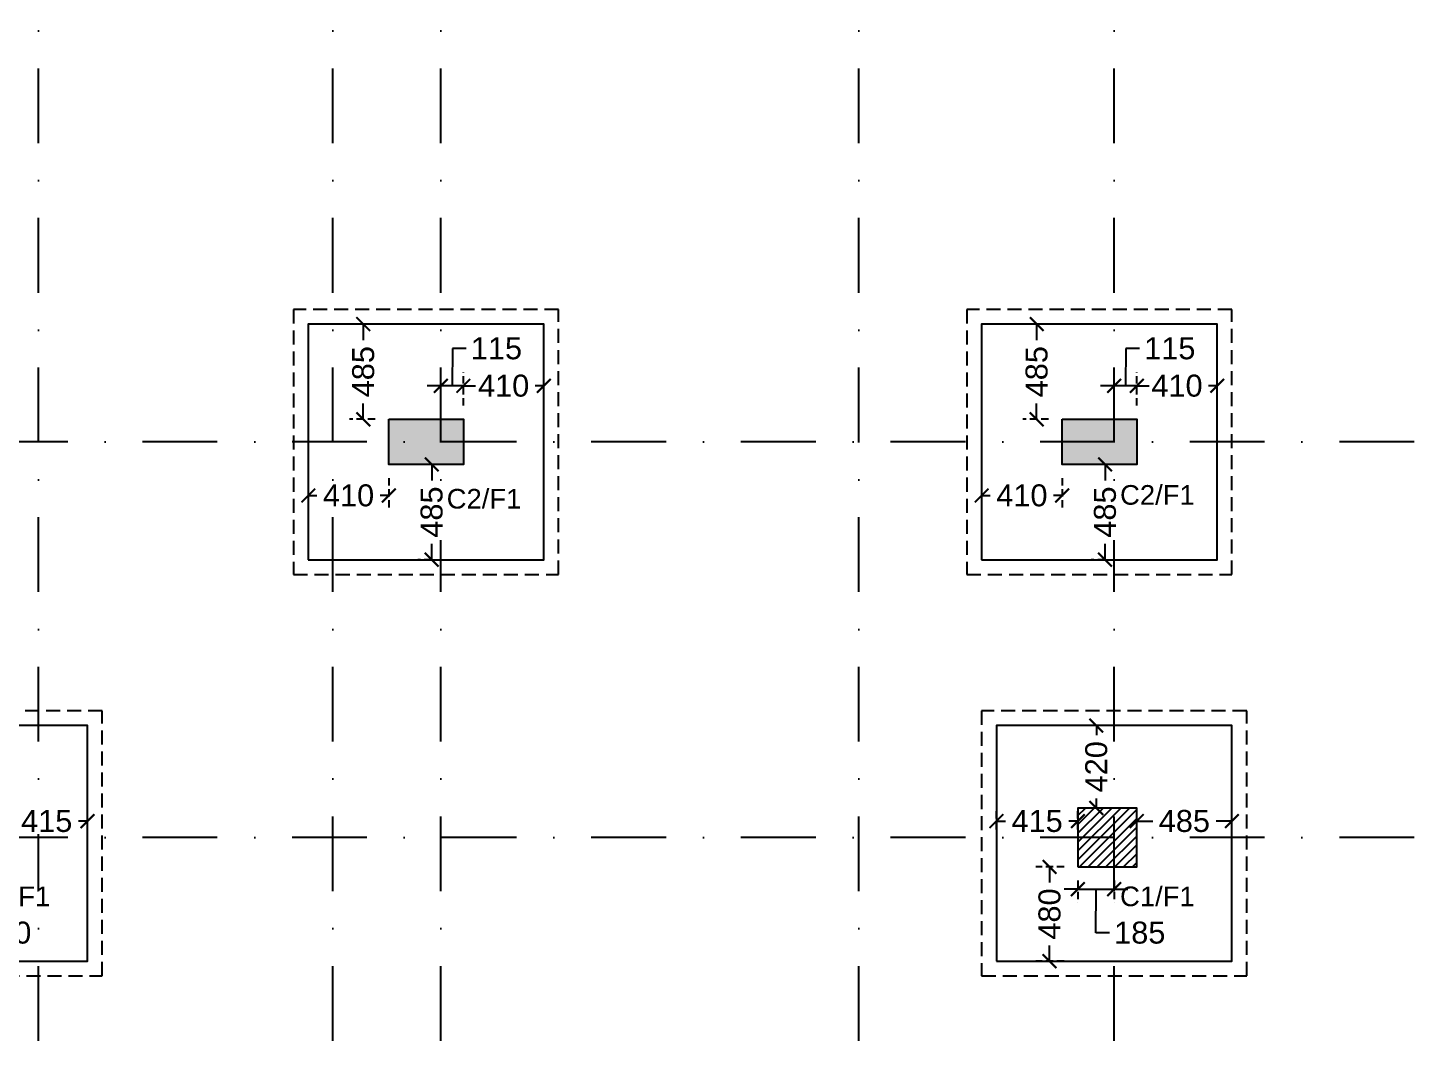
# Model space of a CAD drawing. Header units: millimetres. Extents: x -176651 to 954389, y -469666 to 486614.
# Drawn here: x 824833 to 831881, y 165472 to 170620 of the extents above; entities that cross this region are included whole.
import ezdxf
from ezdxf.xclip import XClip

# ---------------------------------------------------------------- set-up
doc = ezdxf.new("R2010")
doc.units = ezdxf.units.MM
doc.header["$LTSCALE"] = 150
doc.header["$XCLIPFRAME"] = 2
for name, pattern in [('1625E_Grid$0$DASHDOTX2', [50.8, 25.4, -12.7, 0, -12.7]), ('3BHK-W(SB)$0$HIDDEN', [0.375, 0.25, -0.125]), ('HIDDEN2', [4.7625, 3.175, -1.5875])]:
    doc.linetypes.add(name, pattern=pattern)
for name, color, linetype in [('1625E_Columns$0$ad-Column', 3, 'Continuous'), ('1625E_Columns$0$ad-Column Hatch', 125, 'Continuous'), ('1625E_Columns$0$ad-RCC', 3, 'Continuous'), ('1625E_Columns$0$ad-RCC Hatch', 125, 'Continuous'), ('1625E_Grid$0$ad-Grid', 8, '1625E_Grid$0$DASHDOTX2'), ('ad-Footing line', 2, 'Continuous'), ('ad-Foundation text', 4, 'Continuous'), ('ad-Internal Dimensions', 6, 'Continuous'), ('ad-PCC line', 8, 'HIDDEN2'), ("Plot's Boundary$0$ad-Road", 8, 'Continuous'), ("Plot's Boundary$0$ad-Road Hatch", 8, 'Continuous')]:
    doc.layers.add(name, color=color, linetype=linetype)
doc.styles.get("Standard").update_dxf_attribs({"font": 'arial.ttf'})
doc.dimstyles.new('A-75-DIM-INT (Framing)', dxfattribs={"dimscale": 100, "dimtxt": 1.6, "dimasz": 1, "dimexe": 1, "dimexo": 1, "dimgap": 0.5, "dimtad": 0, "dimdec": 0, "dimdsep": 46, "dimtxsty": 'Standard', "dimblk": 'ARCHTICK', "dimcen": 0.025, "dimclrd": 5, "dimclre": 5, "dimclrt": 256, "dimazin": 2, "dimtfac": 1, "dimtdec": 0, "dimtmove": 1, "dimatfit": 0, "dimldrblk": 'ARCHTICK', "dimfxl": 1, "dimfxlon": 1, "dimtfill": 1, "dimtolj": 1, "dimtzin": 0, "dimarcsym": 0})

# ---------------------------------------------------------------- blocks, each defined once
blk = doc.blocks.new('1625E_Grid')
at = {"layer": '1625E_Grid$0$ad-Grid', "ltscale": 0.1}
for points in [[(3298.6, -4913.6), (3298.6, -4663.6), (2945, -4460), (2945, 16170), (3298.6, 16373.6), (3298.6, 16623.6)], [(5348.6, -4913.6), (5348.6, -4663.6), (4995, -4460), (4995, 16170), (5348.6, 16373.6), (5348.6, 16623.6)], [(4445, -4460), (4445, 16170)], [(7125, -4460), (7125, 16170)], [(8425, -4460), (8425, 16170)], [(16050, 115), (-1950, 115)], [(16050, -1900), (-1950, -1900)]]:
    blk.add_lwpolyline(points, dxfattribs=at)
blk = doc.blocks.new('1625E_Columns$0$A$C42b14ea2')
at = {"layer": '1625E_Columns$0$ad-RCC Hatch', "transparency": 33554687}
h = blk.add_hatch(dxfattribs=at)
h.set_pattern_fill('ANSI31', color=256, scale=10)
h.set_pattern_definition([(45, (13250, 8645), (-22.45064, 22.45064), [])])
h.paths.add_polyline_path([(0, 0), (300, 0), (300, 300), (0, 300)])
at = {"layer": '1625E_Columns$0$ad-RCC'}
blk.add_lwpolyline([(0, 0), (300, 0), (300, 300), (0, 300)], close=True, dxfattribs=at)
blk = doc.blocks.new('1625E_Columns$0$zw$6AA0')
at = {"layer": '1625E_Columns$0$ad-Column Hatch', "transparency": 33554687}
h = blk.add_hatch(color=256, dxfattribs=at)
h.dxf.hatch_style = 1
h.paths.add_polyline_path([(0, -230), (380, -230), (380, 0), (0, 0)])
at = {"layer": '1625E_Columns$0$ad-Column'}
blk.add_lwpolyline([(0, -230), (380, -230), (380, 0), (0, 0)], close=True, dxfattribs=at)
blk = doc.blocks.new('1625E_Columns')
at = {"layer": '1625E_Columns$0$ad-Column', "xscale": -1, "rotation": 180}
for p in [(4730, 0), (8160, 0)]:
    blk.add_blockref('1625E_Columns$0$zw$6AA0', p, dxfattribs=at)
at = {"layer": '1625E_Columns$0$ad-RCC'}
blk.add_blockref('1625E_Columns$0$A$C42b14ea2', (8240, -2050), dxfattribs=at)
blk = doc.blocks.new('zw$D00E')
at = {"layer": 'ad-Footing line'}
for points in [[(-7800, -14105), (-6600, -14105), (-6600, -12905), (-7800, -12905)], [(-4370, -14105), (-3170, -14105), (-3170, -12905), (-4370, -12905)], [(-10125, -16150), (-8925, -16150), (-8925, -14950), (-10125, -14950)], [(-4295, -16150), (-3095, -16150), (-3095, -14950), (-4295, -14950)]]:
    blk.add_lwpolyline(points, close=True, dxfattribs=at)
at = {"layer": 'ad-PCC line', "ltscale": 0.15}
for points in [[(-7875, -14180), (-6525, -14180), (-6525, -12830), (-7875, -12830)], [(-4445, -14180), (-3095, -14180), (-3095, -12830), (-4445, -12830)], [(-10200, -16225), (-8850, -16225), (-8850, -14875), (-10200, -14875)], [(-4370, -16225), (-3020, -16225), (-3020, -14875), (-4370, -14875)]]:
    blk.add_lwpolyline(points, close=True, dxfattribs=at)
blk = doc.blocks.new('zw$3F63')
at = {"layer": 'ad-Foundation text', "char_height": 100, "width": 349.312, "attachment_point": 5}
for s, insert in [('\\pxt5;C2/F1', (-6904.8, -13795.3)), ('\\pxt5;C2/F1', (-3474.8, -13775.8)), ('\\pxt5;C1/F1', (-9304.8, -15820.8)), ('\\pxt5;C1/F1', (-3474.8, -15820.8))]:
    blk.add_mtext(s, dxfattribs=dict(at, insert=insert))
blk = doc.blocks.new('_ArchTick')
at = {"color": 0, "linetype": 'ByBlock', "const_width": 0.15}
blk.add_lwpolyline([(-0.5, -0.5), (0.5, 0.5)], dxfattribs=at)
blk = doc.blocks.new('*D79')
at = {"layer": 'ad-Internal Dimensions', "lineweight": -2, "transparency": 16777216}
for p, q in [((-7065.6, -13028.9), (-7067.5, -13219.3)), ((-6995.6, -13028.9), (-7065.6, -13028.9)), ((-7125, -13219.3), (-7195, -13219.3)), ((-7010, -13219.3), (-7125, -13219.3)), ((-7010, -13219.3), (-6940, -13219.3))]:
    blk.add_line(p, q, dxfattribs=at)
at = {"layer": 'ad-Internal Dimensions', "linetype": '3BHK-W(SB)$0$HIDDEN', "lineweight": -2, "transparency": 16777216}
for p, q in [((-7125, -13320), (-7125, -13149.3)), ((-7010, -13320), (-7010, -13149.3))]:
    blk.add_line(p, q, dxfattribs=at)
at = {"layer": 'Defpoints', "color": 0, "transparency": 16777216}
for p in [(-7125, -13219.3), (-7125, -13390), (-7010, -13390)]:
    blk.add_point(p, dxfattribs=at)
at = {"layer": 'ad-Internal Dimensions', "lineweight": -2, "transparency": 16777216, "xscale": 70, "yscale": 70, "zscale": 70}
blk.add_blockref('_ArchTick', (-7125, -13219.3), dxfattribs=at)
at = {"layer": 'ad-Internal Dimensions', "lineweight": -2, "transparency": 16777216, "xscale": 70, "yscale": 70, "zscale": 70, "rotation": 180}
blk.add_blockref('_ArchTick', (-7010, -13219.3), dxfattribs=at)
at = {"layer": 'ad-Internal Dimensions', "transparency": 16777216, "insert": (-6841.7, -13028.9), "char_height": 112, "attachment_point": 5, "bg_fill": 3, "box_fill_scale": 1.1, "bg_fill_color": 257, "bg_fill_transparency": 0}
blk.add_mtext('\\A1;115', dxfattribs=at)
blk = doc.blocks.new('*D80')
at = {"layer": 'ad-Internal Dimensions', "linetype": '3BHK-W(SB)$0$HIDDEN', "lineweight": -2, "transparency": 16777216}
for p, q in [((-7171.5, -13620), (-7241.5, -13620)), ((-7171.5, -14105), (-7241.5, -14105))]:
    blk.add_line(p, q, dxfattribs=at)
at = {"layer": 'ad-Internal Dimensions', "lineweight": -2, "transparency": 16777216}
for p, q in [((-7171.5, -13620), (-7171.5, -13701.1)), ((-7171.5, -14105), (-7171.5, -14023.9))]:
    blk.add_line(p, q, dxfattribs=at)
at = {"layer": 'Defpoints', "color": 0, "transparency": 16777216}
for p in [(-7110.5, -13620), (-7171.5, -14105), (-7110.5, -14105)]:
    blk.add_point(p, dxfattribs=at)
at = {"layer": 'ad-Internal Dimensions', "lineweight": -2, "transparency": 16777216, "xscale": 70, "yscale": 70, "zscale": 70}
for p, rotation in [((-7171.5, -13620), 90), ((-7171.5, -14105), 270)]:
    blk.add_blockref('_ArchTick', p, dxfattribs=dict(at, rotation=rotation))
at = {"layer": 'ad-Internal Dimensions', "transparency": 16777216, "insert": (-7171.5, -13862.5), "char_height": 112, "attachment_point": 5, "rotation": 90, "bg_fill": 3, "box_fill_scale": 1.1, "bg_fill_color": 257, "bg_fill_transparency": 0}
blk.add_mtext('\\A1;485', dxfattribs=at)
blk = doc.blocks.new('*D81')
at = {"layer": 'ad-Internal Dimensions', "linetype": '3BHK-W(SB)$0$HIDDEN', "lineweight": -2, "transparency": 16777216}
for p, q in [((-7800, -13690), (-7800, -13848.1)), ((-7390, -13690), (-7390, -13848.1))]:
    blk.add_line(p, q, dxfattribs=at)
at = {"layer": 'ad-Internal Dimensions', "lineweight": -2, "transparency": 16777216}
for p, q in [((-7800, -13778.1), (-7755.8, -13778.1)), ((-7390, -13778.1), (-7434.2, -13778.1))]:
    blk.add_line(p, q, dxfattribs=at)
at = {"layer": 'Defpoints', "color": 0, "transparency": 16777216}
for p in [(-7800, -13620), (-7390, -13620), (-7800, -13778.1)]:
    blk.add_point(p, dxfattribs=at)
at = {"layer": 'ad-Internal Dimensions', "lineweight": -2, "transparency": 16777216, "xscale": 70, "yscale": 70, "zscale": 70, "rotation": 180}
blk.add_blockref('_ArchTick', (-7800, -13778.1), dxfattribs=at)
at = {"layer": 'ad-Internal Dimensions', "lineweight": -2, "transparency": 16777216, "xscale": 70, "yscale": 70, "zscale": 70}
blk.add_blockref('_ArchTick', (-7390, -13778.1), dxfattribs=at)
at = {"layer": 'ad-Internal Dimensions', "transparency": 16777216, "insert": (-7595, -13778.1), "char_height": 112, "attachment_point": 5, "bg_fill": 3, "box_fill_scale": 1.1, "bg_fill_color": 257, "bg_fill_transparency": 0}
blk.add_mtext('\\A1;410', dxfattribs=at)
blk = doc.blocks.new('*D82')
at = {"layer": 'ad-Internal Dimensions', "linetype": '3BHK-W(SB)$0$HIDDEN', "lineweight": -2, "transparency": 16777216}
for p, q in [((-7010, -13320), (-7010, -13149.3)), ((-6600, -13320), (-6600, -13149.3))]:
    blk.add_line(p, q, dxfattribs=at)
at = {"layer": 'ad-Internal Dimensions', "lineweight": -2, "transparency": 16777216}
for p, q in [((-7010, -13219.3), (-6965.8, -13219.3)), ((-6600, -13219.3), (-6644.2, -13219.3))]:
    blk.add_line(p, q, dxfattribs=at)
at = {"layer": 'Defpoints', "color": 0, "transparency": 16777216}
for p in [(-7010, -13219.3), (-7010, -13390), (-6600, -13390)]:
    blk.add_point(p, dxfattribs=at)
at = {"layer": 'ad-Internal Dimensions', "lineweight": -2, "transparency": 16777216, "xscale": 70, "yscale": 70, "zscale": 70, "rotation": 180}
blk.add_blockref('_ArchTick', (-7010, -13219.3), dxfattribs=at)
at = {"layer": 'ad-Internal Dimensions', "lineweight": -2, "transparency": 16777216, "xscale": 70, "yscale": 70, "zscale": 70}
blk.add_blockref('_ArchTick', (-6600, -13219.3), dxfattribs=at)
at = {"layer": 'ad-Internal Dimensions', "transparency": 16777216, "insert": (-6805, -13219.3), "char_height": 112, "attachment_point": 5, "bg_fill": 3, "box_fill_scale": 1.1, "bg_fill_color": 257, "bg_fill_transparency": 0}
blk.add_mtext('\\A1;410', dxfattribs=at)
blk = doc.blocks.new('*D83')
at = {"layer": 'ad-Internal Dimensions', "linetype": '3BHK-W(SB)$0$HIDDEN', "lineweight": -2, "transparency": 16777216}
for p, q in [((-7460, -12905), (-7589.8, -12905)), ((-7460, -13390), (-7589.8, -13390))]:
    blk.add_line(p, q, dxfattribs=at)
at = {"layer": 'ad-Internal Dimensions', "lineweight": -2, "transparency": 16777216}
for p, q in [((-7519.8, -12905), (-7519.8, -12986.1)), ((-7519.8, -13390), (-7519.8, -13308.9))]:
    blk.add_line(p, q, dxfattribs=at)
at = {"layer": 'Defpoints', "color": 0, "transparency": 16777216}
for p in [(-7519.8, -12905), (-7390, -12905), (-7390, -13390)]:
    blk.add_point(p, dxfattribs=at)
at = {"layer": 'ad-Internal Dimensions', "lineweight": -2, "transparency": 16777216, "xscale": 70, "yscale": 70, "zscale": 70}
for p, rotation in [((-7519.8, -12905), 90), ((-7519.8, -13390), 270)]:
    blk.add_blockref('_ArchTick', p, dxfattribs=dict(at, rotation=rotation))
at = {"layer": 'ad-Internal Dimensions', "transparency": 16777216, "insert": (-7519.8, -13147.5), "char_height": 112, "attachment_point": 5, "rotation": 90, "bg_fill": 3, "box_fill_scale": 1.1, "bg_fill_color": 257, "bg_fill_transparency": 0}
blk.add_mtext('\\A1;485', dxfattribs=at)
blk = doc.blocks.new('*D84')
at = {"layer": 'ad-Internal Dimensions', "lineweight": -2, "transparency": 16777216}
for p, q in [((-3635.6, -13028.9), (-3637.5, -13219.3)), ((-3565.6, -13028.9), (-3635.6, -13028.9)), ((-3695, -13219.3), (-3765, -13219.3)), ((-3580, -13219.3), (-3695, -13219.3)), ((-3580, -13219.3), (-3510, -13219.3))]:
    blk.add_line(p, q, dxfattribs=at)
at = {"layer": 'ad-Internal Dimensions', "linetype": '3BHK-W(SB)$0$HIDDEN', "lineweight": -2, "transparency": 16777216}
for p, q in [((-3695, -13320), (-3695, -13149.3)), ((-3580, -13320), (-3580, -13149.3))]:
    blk.add_line(p, q, dxfattribs=at)
at = {"layer": 'Defpoints', "color": 0, "transparency": 16777216}
for p in [(-3695, -13219.3), (-3695, -13390), (-3580, -13390)]:
    blk.add_point(p, dxfattribs=at)
at = {"layer": 'ad-Internal Dimensions', "lineweight": -2, "transparency": 16777216, "xscale": 70, "yscale": 70, "zscale": 70}
blk.add_blockref('_ArchTick', (-3695, -13219.3), dxfattribs=at)
at = {"layer": 'ad-Internal Dimensions', "lineweight": -2, "transparency": 16777216, "xscale": 70, "yscale": 70, "zscale": 70, "rotation": 180}
blk.add_blockref('_ArchTick', (-3580, -13219.3), dxfattribs=at)
at = {"layer": 'ad-Internal Dimensions', "transparency": 16777216, "insert": (-3411.7, -13028.9), "char_height": 112, "attachment_point": 5, "bg_fill": 3, "box_fill_scale": 1.1, "bg_fill_color": 257, "bg_fill_transparency": 0}
blk.add_mtext('\\A1;115', dxfattribs=at)
blk = doc.blocks.new('*D85')
at = {"layer": 'ad-Internal Dimensions', "linetype": '3BHK-W(SB)$0$HIDDEN', "lineweight": -2, "transparency": 16777216}
for p, q in [((-3741.5, -13620), (-3811.5, -13620)), ((-3741.5, -14105), (-3811.5, -14105))]:
    blk.add_line(p, q, dxfattribs=at)
at = {"layer": 'ad-Internal Dimensions', "lineweight": -2, "transparency": 16777216}
for p, q in [((-3741.5, -13620), (-3741.5, -13701.1)), ((-3741.5, -14105), (-3741.5, -14023.9))]:
    blk.add_line(p, q, dxfattribs=at)
at = {"layer": 'Defpoints', "color": 0, "transparency": 16777216}
for p in [(-3680.5, -13620), (-3741.5, -14105), (-3680.5, -14105)]:
    blk.add_point(p, dxfattribs=at)
at = {"layer": 'ad-Internal Dimensions', "lineweight": -2, "transparency": 16777216, "xscale": 70, "yscale": 70, "zscale": 70}
for p, rotation in [((-3741.5, -13620), 90), ((-3741.5, -14105), 270)]:
    blk.add_blockref('_ArchTick', p, dxfattribs=dict(at, rotation=rotation))
at = {"layer": 'ad-Internal Dimensions', "transparency": 16777216, "insert": (-3741.5, -13862.5), "char_height": 112, "attachment_point": 5, "rotation": 90, "bg_fill": 3, "box_fill_scale": 1.1, "bg_fill_color": 257, "bg_fill_transparency": 0}
blk.add_mtext('\\A1;485', dxfattribs=at)
blk = doc.blocks.new('*D86')
at = {"layer": 'ad-Internal Dimensions', "linetype": '3BHK-W(SB)$0$HIDDEN', "lineweight": -2, "transparency": 16777216}
for p, q in [((-4370, -13690), (-4370, -13848.1)), ((-3960, -13690), (-3960, -13848.1))]:
    blk.add_line(p, q, dxfattribs=at)
at = {"layer": 'ad-Internal Dimensions', "lineweight": -2, "transparency": 16777216}
for p, q in [((-4370, -13778.1), (-4325.8, -13778.1)), ((-3960, -13778.1), (-4004.2, -13778.1))]:
    blk.add_line(p, q, dxfattribs=at)
at = {"layer": 'Defpoints', "color": 0, "transparency": 16777216}
for p in [(-4370, -13620), (-3960, -13620), (-4370, -13778.1)]:
    blk.add_point(p, dxfattribs=at)
at = {"layer": 'ad-Internal Dimensions', "lineweight": -2, "transparency": 16777216, "xscale": 70, "yscale": 70, "zscale": 70, "rotation": 180}
blk.add_blockref('_ArchTick', (-4370, -13778.1), dxfattribs=at)
at = {"layer": 'ad-Internal Dimensions', "lineweight": -2, "transparency": 16777216, "xscale": 70, "yscale": 70, "zscale": 70}
blk.add_blockref('_ArchTick', (-3960, -13778.1), dxfattribs=at)
at = {"layer": 'ad-Internal Dimensions', "transparency": 16777216, "insert": (-4165, -13778.1), "char_height": 112, "attachment_point": 5, "bg_fill": 3, "box_fill_scale": 1.1, "bg_fill_color": 257, "bg_fill_transparency": 0}
blk.add_mtext('\\A1;410', dxfattribs=at)
blk = doc.blocks.new('*D87')
at = {"layer": 'ad-Internal Dimensions', "linetype": '3BHK-W(SB)$0$HIDDEN', "lineweight": -2, "transparency": 16777216}
for p, q in [((-3580, -13320), (-3580, -13149.3)), ((-3170, -13320), (-3170, -13149.3))]:
    blk.add_line(p, q, dxfattribs=at)
at = {"layer": 'ad-Internal Dimensions', "lineweight": -2, "transparency": 16777216}
for p, q in [((-3580, -13219.3), (-3535.8, -13219.3)), ((-3170, -13219.3), (-3214.2, -13219.3))]:
    blk.add_line(p, q, dxfattribs=at)
at = {"layer": 'Defpoints', "color": 0, "transparency": 16777216}
for p in [(-3580, -13219.3), (-3580, -13390), (-3170, -13390)]:
    blk.add_point(p, dxfattribs=at)
at = {"layer": 'ad-Internal Dimensions', "lineweight": -2, "transparency": 16777216, "xscale": 70, "yscale": 70, "zscale": 70, "rotation": 180}
blk.add_blockref('_ArchTick', (-3580, -13219.3), dxfattribs=at)
at = {"layer": 'ad-Internal Dimensions', "lineweight": -2, "transparency": 16777216, "xscale": 70, "yscale": 70, "zscale": 70}
blk.add_blockref('_ArchTick', (-3170, -13219.3), dxfattribs=at)
at = {"layer": 'ad-Internal Dimensions', "transparency": 16777216, "insert": (-3375, -13219.3), "char_height": 112, "attachment_point": 5, "bg_fill": 3, "box_fill_scale": 1.1, "bg_fill_color": 257, "bg_fill_transparency": 0}
blk.add_mtext('\\A1;410', dxfattribs=at)
blk = doc.blocks.new('*D88')
at = {"layer": 'ad-Internal Dimensions', "linetype": '3BHK-W(SB)$0$HIDDEN', "lineweight": -2, "transparency": 16777216}
for p, q in [((-4030, -12905), (-4159.8, -12905)), ((-4030, -13390), (-4159.8, -13390))]:
    blk.add_line(p, q, dxfattribs=at)
at = {"layer": 'ad-Internal Dimensions', "lineweight": -2, "transparency": 16777216}
for p, q in [((-4089.8, -12905), (-4089.8, -12986.1)), ((-4089.8, -13390), (-4089.8, -13308.9))]:
    blk.add_line(p, q, dxfattribs=at)
at = {"layer": 'Defpoints', "color": 0, "transparency": 16777216}
for p in [(-4089.8, -12905), (-3960, -12905), (-3960, -13390)]:
    blk.add_point(p, dxfattribs=at)
at = {"layer": 'ad-Internal Dimensions', "lineweight": -2, "transparency": 16777216, "xscale": 70, "yscale": 70, "zscale": 70}
for p, rotation in [((-4089.8, -12905), 90), ((-4089.8, -13390), 270)]:
    blk.add_blockref('_ArchTick', p, dxfattribs=dict(at, rotation=rotation))
at = {"layer": 'ad-Internal Dimensions', "transparency": 16777216, "insert": (-4089.8, -13147.5), "char_height": 112, "attachment_point": 5, "rotation": 90, "bg_fill": 3, "box_fill_scale": 1.1, "bg_fill_color": 257, "bg_fill_transparency": 0}
blk.add_mtext('\\A1;485', dxfattribs=at)
blk = doc.blocks.new('*D115')
at = {"layer": 'ad-Internal Dimensions', "lineweight": -2, "transparency": 16777216}
for p, q in [((-3880, -15783.1), (-3950, -15783.1)), ((-3880, -15783.1), (-3695, -15783.1)), ((-3788.5, -16005.4), (-3787.5, -15783.1)), ((-3695, -15783.1), (-3625, -15783.1)), ((-3718.5, -16005.4), (-3788.5, -16005.4))]:
    blk.add_line(p, q, dxfattribs=at)
at = {"layer": 'ad-Internal Dimensions', "linetype": '3BHK-W(SB)$0$HIDDEN', "lineweight": -2, "transparency": 16777216}
for p, q in [((-3880, -15740), (-3880, -15853.1)), ((-3695, -15740), (-3695, -15853.1))]:
    blk.add_line(p, q, dxfattribs=at)
at = {"layer": 'Defpoints', "color": 0, "transparency": 16777216}
for p in [(-3880, -15670), (-3695, -15670), (-3695, -15783.1)]:
    blk.add_point(p, dxfattribs=at)
at = {"layer": 'ad-Internal Dimensions', "lineweight": -2, "transparency": 16777216, "xscale": 70, "yscale": 70, "zscale": 70}
blk.add_blockref('_ArchTick', (-3880, -15783.1), dxfattribs=at)
at = {"layer": 'ad-Internal Dimensions', "lineweight": -2, "transparency": 16777216, "xscale": 70, "yscale": 70, "zscale": 70, "rotation": 180}
blk.add_blockref('_ArchTick', (-3695, -15783.1), dxfattribs=at)
at = {"layer": 'ad-Internal Dimensions', "transparency": 16777216, "insert": (-3564.6, -16005.4), "char_height": 112, "attachment_point": 5, "bg_fill": 3, "box_fill_scale": 1.1, "bg_fill_color": 257, "bg_fill_transparency": 0}
blk.add_mtext('\\A1;185', dxfattribs=at)
blk = doc.blocks.new('*D116')
at = {"layer": 'ad-Internal Dimensions', "linetype": '3BHK-W(SB)$0$HIDDEN', "lineweight": -2, "transparency": 16777216}
for p, q in [((-3580, -15479.7), (-3580, -15366.7)), ((-3095, -15479.7), (-3095, -15366.7))]:
    blk.add_line(p, q, dxfattribs=at)
at = {"layer": 'ad-Internal Dimensions', "lineweight": -2, "transparency": 16777216}
for p, q in [((-3580, -15436.7), (-3498.9, -15436.7)), ((-3095, -15436.7), (-3176.1, -15436.7))]:
    blk.add_line(p, q, dxfattribs=at)
at = {"layer": 'Defpoints', "color": 0, "transparency": 16777216}
for p in [(-3095, -15436.7), (-3580, -15549.7), (-3095, -15549.7)]:
    blk.add_point(p, dxfattribs=at)
at = {"layer": 'ad-Internal Dimensions', "lineweight": -2, "transparency": 16777216, "xscale": 70, "yscale": 70, "zscale": 70, "rotation": 180}
blk.add_blockref('_ArchTick', (-3580, -15436.7), dxfattribs=at)
at = {"layer": 'ad-Internal Dimensions', "lineweight": -2, "transparency": 16777216, "xscale": 70, "yscale": 70, "zscale": 70}
blk.add_blockref('_ArchTick', (-3095, -15436.7), dxfattribs=at)
at = {"layer": 'ad-Internal Dimensions', "transparency": 16777216, "insert": (-3337.5, -15436.7), "char_height": 112, "attachment_point": 5, "bg_fill": 3, "box_fill_scale": 1.1, "bg_fill_color": 257, "bg_fill_transparency": 0}
blk.add_mtext('\\A1;485', dxfattribs=at)
blk = doc.blocks.new('*D117')
at = {"layer": 'ad-Internal Dimensions', "linetype": '3BHK-W(SB)$0$HIDDEN', "lineweight": -2, "transparency": 16777216}
for p, q in [((-3950, -15670), (-4094, -15670)), ((-3950, -16150), (-4094, -16150))]:
    blk.add_line(p, q, dxfattribs=at)
at = {"layer": 'ad-Internal Dimensions', "lineweight": -2, "transparency": 16777216}
for p, q in [((-4024, -15670), (-4024, -15749.2)), ((-4024, -16150), (-4024, -16070.8))]:
    blk.add_line(p, q, dxfattribs=at)
at = {"layer": 'Defpoints', "color": 0, "transparency": 16777216}
for p in [(-3880, -15670), (-4024, -16150), (-3880, -16150)]:
    blk.add_point(p, dxfattribs=at)
at = {"layer": 'ad-Internal Dimensions', "lineweight": -2, "transparency": 16777216, "xscale": 70, "yscale": 70, "zscale": 70}
for p, rotation in [((-4024, -15670), 90), ((-4024, -16150), 270)]:
    blk.add_blockref('_ArchTick', p, dxfattribs=dict(at, rotation=rotation))
at = {"layer": 'ad-Internal Dimensions', "transparency": 16777216, "insert": (-4024, -15910), "char_height": 112, "attachment_point": 5, "rotation": 90, "bg_fill": 3, "box_fill_scale": 1.1, "bg_fill_color": 257, "bg_fill_transparency": 0}
blk.add_mtext('\\A1;480', dxfattribs=at)
blk = doc.blocks.new('*D118')
at = {"layer": 'ad-Internal Dimensions', "linetype": '3BHK-W(SB)$0$HIDDEN', "lineweight": -2, "transparency": 16777216}
for p, q in [((-3738.3, -14950), (-3855.8, -14950)), ((-3738.3, -15370), (-3855.8, -15370))]:
    blk.add_line(p, q, dxfattribs=at)
at = {"layer": 'ad-Internal Dimensions', "lineweight": -2, "transparency": 16777216}
for p, q in [((-3785.8, -14950), (-3785.8, -14999.2)), ((-3785.8, -15370), (-3785.8, -15320.8))]:
    blk.add_line(p, q, dxfattribs=at)
at = {"layer": 'Defpoints', "color": 0, "transparency": 16777216}
for p in [(-3785.8, -14950), (-3668.3, -14950), (-3668.3, -15370)]:
    blk.add_point(p, dxfattribs=at)
at = {"layer": 'ad-Internal Dimensions', "lineweight": -2, "transparency": 16777216, "xscale": 70, "yscale": 70, "zscale": 70}
for p, rotation in [((-3785.8, -14950), 90), ((-3785.8, -15370), 270)]:
    blk.add_blockref('_ArchTick', p, dxfattribs=dict(at, rotation=rotation))
at = {"layer": 'ad-Internal Dimensions', "transparency": 16777216, "insert": (-3785.8, -15160), "char_height": 112, "attachment_point": 5, "rotation": 90, "bg_fill": 3, "box_fill_scale": 1.1, "bg_fill_color": 257, "bg_fill_transparency": 0}
blk.add_mtext('\\A1;420', dxfattribs=at)
blk = doc.blocks.new('*D119')
at = {"layer": 'ad-Internal Dimensions', "linetype": '3BHK-W(SB)$0$HIDDEN', "lineweight": -2, "transparency": 16777216}
for p, q in [((-4295, -15479.7), (-4295, -15366.7)), ((-3880, -15479.7), (-3880, -15366.7))]:
    blk.add_line(p, q, dxfattribs=at)
at = {"layer": 'ad-Internal Dimensions', "lineweight": -2, "transparency": 16777216}
for p, q in [((-4295, -15436.7), (-4248.9, -15436.7)), ((-3880, -15436.7), (-3926.1, -15436.7))]:
    blk.add_line(p, q, dxfattribs=at)
at = {"layer": 'Defpoints', "color": 0, "transparency": 16777216}
for p in [(-4295, -15436.7), (-4295, -15549.7), (-3880, -15549.7)]:
    blk.add_point(p, dxfattribs=at)
at = {"layer": 'ad-Internal Dimensions', "lineweight": -2, "transparency": 16777216, "xscale": 70, "yscale": 70, "zscale": 70, "rotation": 180}
blk.add_blockref('_ArchTick', (-4295, -15436.7), dxfattribs=at)
at = {"layer": 'ad-Internal Dimensions', "lineweight": -2, "transparency": 16777216, "xscale": 70, "yscale": 70, "zscale": 70}
blk.add_blockref('_ArchTick', (-3880, -15436.7), dxfattribs=at)
at = {"layer": 'ad-Internal Dimensions', "transparency": 16777216, "insert": (-4087.5, -15436.7), "char_height": 112, "attachment_point": 5, "bg_fill": 3, "box_fill_scale": 1.1, "bg_fill_color": 257, "bg_fill_transparency": 0}
blk.add_mtext('\\A1;415', dxfattribs=at)
blk = doc.blocks.new('*D120')
at = {"layer": 'ad-Internal Dimensions', "linetype": '3BHK-W(SB)$0$HIDDEN', "lineweight": -2, "transparency": 16777216}
for p, q in [((-9340, -15479.7), (-9340, -15366.7)), ((-8925, -15479.7), (-8925, -15366.7))]:
    blk.add_line(p, q, dxfattribs=at)
at = {"layer": 'ad-Internal Dimensions', "lineweight": -2, "transparency": 16777216}
for p, q in [((-9340, -15436.7), (-9293.9, -15436.7)), ((-8925, -15436.7), (-8971.1, -15436.7))]:
    blk.add_line(p, q, dxfattribs=at)
at = {"layer": 'Defpoints', "color": 0, "transparency": 16777216}
for p in [(-8925, -15436.7), (-9340, -15549.7), (-8925, -15549.7)]:
    blk.add_point(p, dxfattribs=at)
at = {"layer": 'ad-Internal Dimensions', "lineweight": -2, "transparency": 16777216, "xscale": 70, "yscale": 70, "zscale": 70, "rotation": 180}
blk.add_blockref('_ArchTick', (-9340, -15436.7), dxfattribs=at)
at = {"layer": 'ad-Internal Dimensions', "lineweight": -2, "transparency": 16777216, "xscale": 70, "yscale": 70, "zscale": 70}
blk.add_blockref('_ArchTick', (-8925, -15436.7), dxfattribs=at)
at = {"layer": 'ad-Internal Dimensions', "transparency": 16777216, "insert": (-9132.5, -15436.7), "char_height": 112, "attachment_point": 5, "bg_fill": 3, "box_fill_scale": 1.1, "bg_fill_color": 257, "bg_fill_transparency": 0}
blk.add_mtext('\\A1;415', dxfattribs=at)
blk = doc.blocks.new('*D124')
at = {"layer": 'ad-Internal Dimensions', "lineweight": -2, "transparency": 16777216}
for p, q in [((-9640, -15783.1), (-9710, -15783.1)), ((-9640, -15783.1), (-9490, -15783.1)), ((-9564.6, -16005.4), (-9565, -15783.1)), ((-9490, -15783.1), (-9420, -15783.1)), ((-9494.6, -16005.4), (-9564.6, -16005.4))]:
    blk.add_line(p, q, dxfattribs=at)
at = {"layer": 'ad-Internal Dimensions', "linetype": '3BHK-W(SB)$0$HIDDEN', "lineweight": -2, "transparency": 16777216}
for p, q in [((-9640, -15740), (-9640, -15853.1)), ((-9490, -15740), (-9490, -15853.1))]:
    blk.add_line(p, q, dxfattribs=at)
at = {"layer": 'Defpoints', "color": 0, "transparency": 16777216}
for p in [(-9640, -15670), (-9490, -15670), (-9490, -15783.1)]:
    blk.add_point(p, dxfattribs=at)
at = {"layer": 'ad-Internal Dimensions', "lineweight": -2, "transparency": 16777216, "xscale": 70, "yscale": 70, "zscale": 70}
blk.add_blockref('_ArchTick', (-9640, -15783.1), dxfattribs=at)
at = {"layer": 'ad-Internal Dimensions', "lineweight": -2, "transparency": 16777216, "xscale": 70, "yscale": 70, "zscale": 70, "rotation": 180}
blk.add_blockref('_ArchTick', (-9490, -15783.1), dxfattribs=at)
at = {"layer": 'ad-Internal Dimensions', "transparency": 16777216, "insert": (-9341.3, -16005.4), "char_height": 112, "attachment_point": 5, "bg_fill": 3, "box_fill_scale": 1.1, "bg_fill_color": 257, "bg_fill_transparency": 0}
blk.add_mtext('\\A1;150', dxfattribs=at)
blk = doc.blocks.new("Plot's Boundary$0$A$C4fb60e89")
at = {"layer": "Plot's Boundary$0$ad-Road Hatch", "ltscale": 5, "transparency": 33554687}
h = blk.add_hatch(dxfattribs=at)
h.set_pattern_fill('AR-HBONE', color=256, scale=15)
h.set_pattern_definition([(45, (-193247.7, -428758.8), (0, 2155.2615), [4572, -1524]), (135, (-192170.1, -427681.1), (2e-13, 2155.2615), [4572, -1524])])
h.paths.add_polyline_path([(175594.5, -250241), (169177.9, -249341.1), (167473.5, -249057.1), (167473.5, -138693.9), (101313.5, -138693.9), (101313.5, -199953.9), (101307.7, -237994.6), (101040.4, -268291), (101007.7, -280967.7), (101066.4, -293683.6), (101242.5, -311127.2), (100909.9, -319343.6), (100949.1, -333937.5), (100668.7, -366959.6), (100727.3, -390982.9), (100668.7, -404585.6), (100538.2, -420418.5), (100466.5, -428758.8), (92426.2, -427265.5), (92163.5, -427209.5), (92163.5, -321453.9), (24803.5, -321453.9), (24803.5, -412960.5), (15653.5, -411028.6), (15653.5, -321452.2), (-19535.1, -321452.2), (-34427.5, -319476.7), (-65207.4, -315394.6), (-171770.1, -301268.1), (-185853.9, -298333.1), (-193247.7, -296831.5), (-193244, -292907.6), (-191913.8, -285219.4), (-191838.8, -284678.8), (-183397.4, -286393.2), (-169722.9, -289242.8), (-53141.2, -304697.5), (-18730.1, -309262.2), (15653.3, -309262.2), (15653.5, 703.4), (24803.5, 1114.6), (24803.5, -129543.9), (92163.5, -129543.9), (92163.5, 15133.3), (101313.5, 17712.8), (101313.5, -129543.9), (167473.5, -129543.9), (167473.5, 35551.6), (175738, 37855), (175848.8, 28595.3), (175835.8, 25947.4), (175777.1, 14040.5), (175855.3, 2315.8), (175659.7, -18036.1), (175731.4, -34038.6), (175718.4, -46839.2), (175672.7, -63402.4), (175816.2, -82071.9), (175542.3, -106356), (175490.2, -124640.8), (175574.9, -145018.8), (175731.4, -168892), (175796.6, -181268.8), (175796.6, -192667.4), (175744.5, -208200.3), (175829.2, -223276.8), (175887.9, -234871.1)])
h.paths.add_polyline_path([(24803.5, -309263.9), (92163.5, -309263.9), (92163.5, -138693.9), (24803.5, -138693.9)], flags=16)
blk = doc.blocks.new("Plot's Boundary")
at = {"layer": "Plot's Boundary$0$ad-Road", "ltscale": 5}
blk.add_blockref("Plot's Boundary$0$A$C4fb60e89", (191838.8, 428758.8), dxfattribs=at)
blk = doc.blocks.new('zw$6FB5')
at = {"layer": 'ad-Internal Dimensions'}
for base, p1, p2, picture, middle in [((-7519.8, -12905), (-7390, -13390), (-7390, -12905), '*D83', (-7519.8, -13147.5)), ((-4089.8, -12905), (-3960, -13390), (-3960, -12905), '*D88', (-4089.8, -13147.5)), ((-7171.5, -14105), (-7110.5, -13620), (-7110.5, -14105), '*D80', (-7171.5, -13862.5)), ((-3741.5, -14105), (-3680.5, -13620), (-3680.5, -14105), '*D85', (-3741.5, -13862.5))]:
    dim = blk.add_linear_dim(base=base, p1=p1, p2=p2, angle=90, dimstyle='A-75-DIM-INT (Framing)', override={"dimscale": 70, "dimblk": 'ArchTick', "dimclrd": 256, "dimclre": 256, "dimfxl": 10, "dimtfill": 1, "dimtfillclr": 0}, dxfattribs=at)
    dim.commit()
    dim.dimension.update_dxf_attribs({"geometry": picture, "text_midpoint": middle})
for base, p1, p2, angle, picture, middle in [((-7125, -13219.3), (-7010, -13390), (-7125, -13390), 180, '*D79', (-6960.6, -13028.9)), ((-3695, -13219.3), (-3580, -13390), (-3695, -13390), 180, '*D84', (-3530.6, -13028.9)), ((-3785.8, -14950), (-3668.3, -15370), (-3668.3, -14950), 90, '*D118', (-3785.8, -15160))]:
    dim = blk.add_linear_dim(base=base, p1=p1, p2=p2, angle=angle, dimstyle='A-75-DIM-INT (Framing)', override={"dimscale": 70, "dimblk": 'ArchTick', "dimclrd": 256, "dimclre": 256, "dimfxl": 10, "dimtfill": 1, "dimtfillclr": 0}, dxfattribs=at)
    dim.commit()
    dim.dimension.update_dxf_attribs({"geometry": picture, "text_midpoint": middle, "dimtype": 128})
for base, p1, p2, picture, middle in [((-7800, -13778.1), (-7390, -13620), (-7800, -13620), '*D81', (-7595, -13778.1)), ((-4370, -13778.1), (-3960, -13620), (-4370, -13620), '*D86', (-4165, -13778.1)), ((-8925, -15436.7), (-9340, -15549.7), (-8925, -15549.7), '*D120', (-9132.5, -15436.7)), ((-3095, -15436.7), (-3580, -15549.7), (-3095, -15549.7), '*D116', (-3337.5, -15436.7))]:
    dim = blk.add_linear_dim(base=base, p1=p1, p2=p2, dimstyle='A-75-DIM-INT (Framing)', override={"dimscale": 70, "dimblk": 'ArchTick', "dimclrd": 256, "dimclre": 256, "dimfxl": 10, "dimtfill": 1, "dimtfillclr": 0}, dxfattribs=at)
    dim.commit()
    dim.dimension.update_dxf_attribs({"geometry": picture, "text_midpoint": middle})
for base, p1, p2, picture, middle in [((-9490, -15783.1), (-9640, -15670), (-9490, -15670), '*D124', (-9459.6, -16005.4)), ((-3695, -15783.1), (-3880, -15670), (-3695, -15670), '*D115', (-3683.5, -16005.4))]:
    dim = blk.add_linear_dim(base=base, p1=p1, p2=p2, dimstyle='A-75-DIM-INT (Framing)', override={"dimscale": 70, "dimblk": 'ArchTick', "dimclrd": 256, "dimclre": 256, "dimfxl": 10, "dimtfill": 1, "dimtfillclr": 0}, dxfattribs=at)
    dim.commit()
    dim.dimension.update_dxf_attribs({"geometry": picture, "text_midpoint": middle, "dimtype": 128})
for base, p1, p2, picture, middle in [((-7010, -13219.3), (-6600, -13390), (-7010, -13390), '*D82', (-6805, -13219.3)), ((-3580, -13219.3), (-3170, -13390), (-3580, -13390), '*D87', (-3375, -13219.3)), ((-4295, -15436.7), (-3880, -15549.7), (-4295, -15549.7), '*D119', (-4087.5, -15436.7))]:
    dim = blk.add_linear_dim(base=base, p1=p1, p2=p2, dimstyle='A-75-DIM-INT (Framing)', override={"dimscale": 70, "dimblk": 'ArchTick', "dimclrd": 256, "dimclre": 256, "dimfxl": 10, "dimtfill": 1, "dimtfillclr": 0}, dxfattribs=at)
    dim.commit()
    dim.dimension.update_dxf_attribs({"geometry": picture, "text_midpoint": middle})
dim = blk.add_linear_dim(base=(-4024, -16150), p1=(-3880, -15670), p2=(-3880, -16150), angle=90, dimstyle='A-75-DIM-INT (Framing)', override={"dimscale": 70, "dimblk": 'ArchTick', "dimclrd": 256, "dimclre": 256, "dimfxl": 10, "dimtfill": 1, "dimtfillclr": 0}, dxfattribs=at)
dim.commit()
dim.dimension.update_dxf_attribs({"geometry": '*D117', "text_midpoint": (-4024, -15910)})

msp = doc.modelspace()

# ---------------------------------------------------------------- block references
ref = msp.add_blockref("Plot's Boundary", (565520, 0))
XClip(ref).set_block_clipping_path([(245322.2775057808, 154244.8999686334), (289002.2775057808, 204914.8999686334)])

# ---------------------------------------------------------------- next in the draw order: block references
msp.add_blockref('1625E_Grid', (821942.3, 168394.9))

# ---------------------------------------------------------------- next in the draw order: block references
msp.add_blockref('1625E_Columns', (821942.3, 168394.9))
at = {"layer": 'ad-Footing line'}
msp.add_blockref('zw$D00E', (834062.3, 182014.9), dxfattribs=at)
at = {"layer": 'ad-Foundation text'}
msp.add_blockref('zw$3F63', (834062.3, 182014.9), dxfattribs=at)

# ---------------------------------------------------------------- next in the draw order: block references
at = {"layer": 'ad-Internal Dimensions'}
msp.add_blockref('zw$6FB5', (834062.3, 182014.9), dxfattribs=at)

doc.saveas('drawing.dxf')
